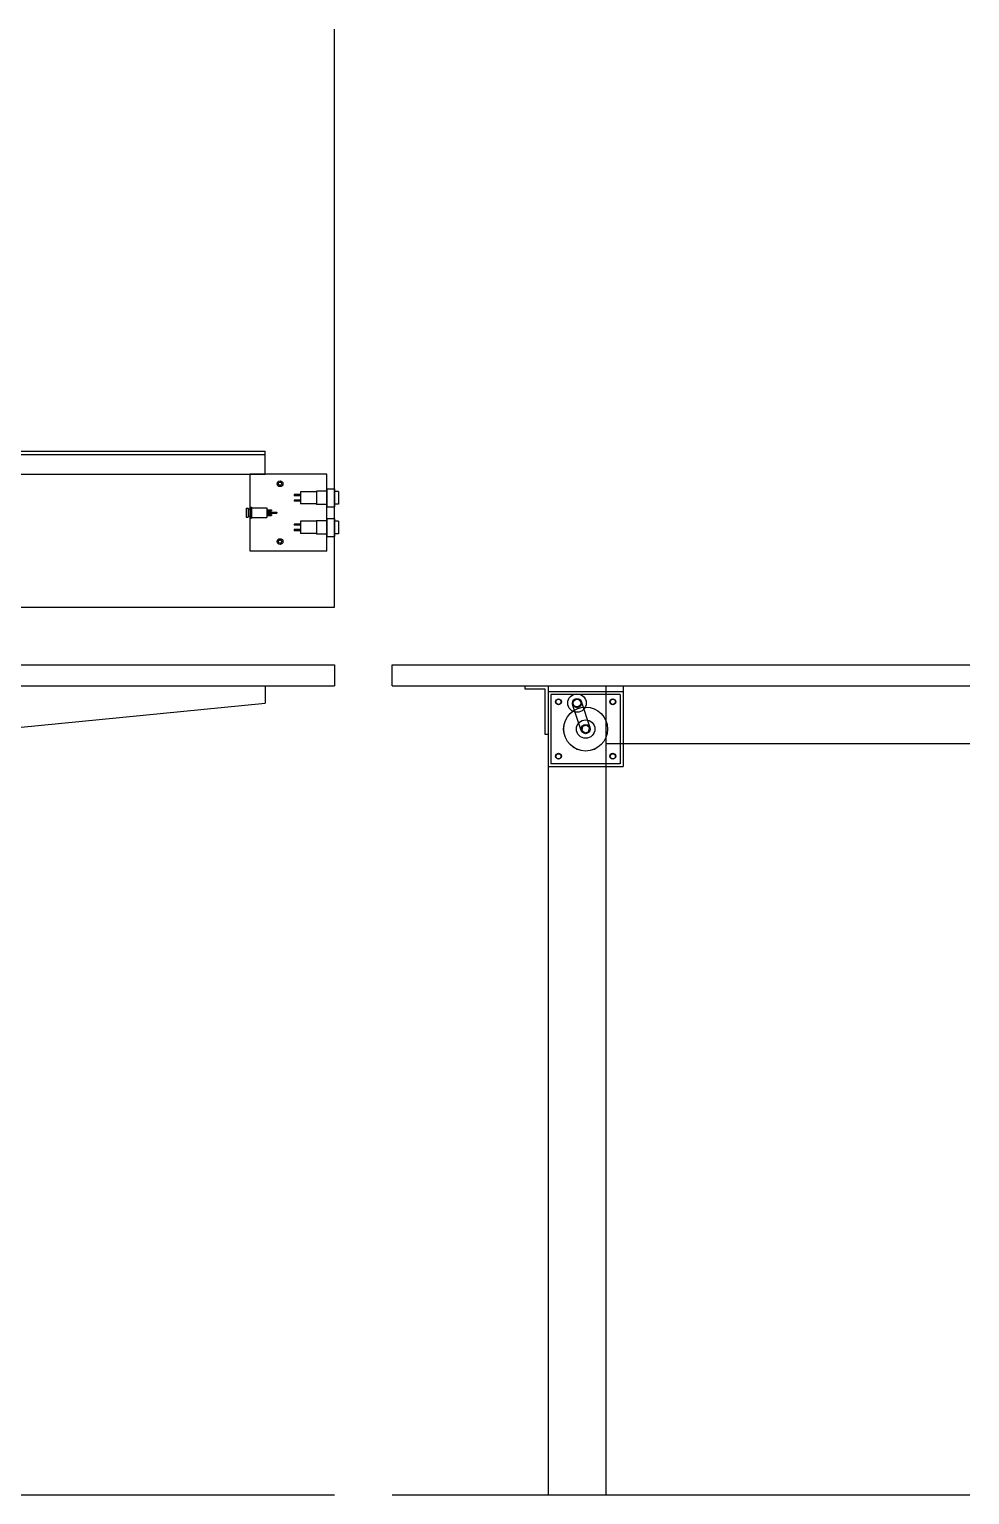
# Model space of a CAD drawing. Header units: millimetres. Extents: x 568 to 6362, y 128 to 4828.
# Drawn here: x 1653 to 2468, y 128 to 1396 of the extents above; entities that cross this region are included whole.
import ezdxf

# ---------------------------------------------------------------- set-up
doc = ezdxf.new("R2010")
doc.units = ezdxf.units.MM

# ---------------------------------------------------------------- blocks, each defined once
blk = doc.blocks.new('Z$W@#28145')
at = {"color": 191}
for radius in [8, 4]:
    blk.add_circle((8, 8), radius, dxfattribs=at)
blk = doc.blocks.new('Z$W@#28253')
at = {"color": 221}
for p, q in [((8.65, 26.5), (0.85, 26.5)), ((0.85, 26.5), (0.85, 24.7)), ((8.65, 26.5), (8.65, 24.7)), ((0, 23.1), (0, 21.9)), ((9.5, 23.1), (0, 23.1)), ((9.5, 21.9), (0, 21.9)), ((0.7, 21.9), (0.7, 8.5)), ((8.65, 24.7), (0.85, 24.7)), ((1.85, 24.7), (1.85, 23.1)), ((7.65, 24.7), (7.65, 23.1)), ((8.8, 21.9), (8.8, 8.5)), ((9.5, 23.1), (9.5, 21.9)), ((8.8, 8.5), (0.7, 8.5)), ((2.25, 8.5), (2.25, 4.5)), ((3.25, 4.5), (2.25, 4.5)), ((3.25, 8.5), (3.25, 4.5)), ((4.25, 8.5), (4.25, 0)), ((5.25, 0), (4.25, 0)), ((5.25, 8.5), (5.25, 0)), ((6.25, 8.5), (6.25, 4.5)), ((7.25, 4.5), (6.25, 4.5)), ((7.25, 8.5), (7.25, 4.5))]:
    blk.add_line(p, q, dxfattribs=at)
blk = doc.blocks.new('Z$W@#6868')
at = {"color": 161}
for p, q in [((2.25, 38.4), (13.25, 38.4)), ((2.25, 38.4), (2.25, 34.9)), ((13.25, 38.4), (13.25, 34.9)), ((0, 34.9), (15.5, 34.9)), ((0, 28.4), (0, 34.9)), ((0, 28.4), (15.5, 28.4)), ((1.925, 28.4), (1.925, 19.4)), ((13.575, 28.4), (13.575, 19.4)), ((15.5, 28.4), (15.5, 34.9)), ((1.925, 19.4), (13.575, 19.4)), ((2.5, 19.4), (2.5, 5.6)), ((13, 19.4), (13, 5.6)), ((2.5, 5.6), (13, 5.6)), ((4.85, 5.6), (4.85, 0)), ((4.85, 0), (5.85, 0)), ((5.85, 5.6), (5.85, 0)), ((9.65, 5.6), (9.65, 0)), ((9.65, 0), (10.65, 0)), ((10.65, 5.6), (10.65, 0))]:
    blk.add_line(p, q, dxfattribs=at)
blk = doc.blocks.new('Z$W@#32662')
at = {"color": 161}
for p, q in [((0, 10), (0, 76.5)), ((0, 76.5), (66.5, 76.5)), ((66.5, 10), (66.5, 76.5)), ((0, 10), (66.5, 10))]:
    blk.add_line(p, q, dxfattribs=at)
for centre, radius in [((8.25, 50.57), 2.5), ((8.25, 50.57), 1.38), ((58.25, 50.57), 2.5), ((58.25, 50.57), 1.38)]:
    blk.add_circle(centre, radius, dxfattribs=at)
blk.add_blockref('Z$W@#28253', (28.5, 53.4), dxfattribs=at)
at = {"color": 161, "rotation": 180}
for p in [(28.25, 38.4), (53.75, 38.4)]:
    blk.add_blockref('Z$W@#6868', p, dxfattribs=at)

msp = doc.modelspace()

# ---------------------------------------------------------------- linework, layer by layer
for p, q in [((1917.52, 896.137), (1917.52, 1396.137)), ((1177.52, 1031.137), (1857.52, 1031.137)), ((1177.52, 1028.337), (1857.52, 1028.337)), ((1857.52, 1011.137), (1857.52, 1031.137)), ((1177.52, 1011.137), (1857.52, 1011.137)), ((1117.52, 896.137), (1917.52, 896.137)), ((1117.52, 846.137), (1917.52, 846.137)), ((1917.52, 846.137), (1917.52, 828.137)), ((1967.52, 828.137), (1967.52, 846.137)), ((1967.52, 846.137), (2467.52, 846.137)), ((1117.52, 828.137), (1917.52, 828.137)), ((1857.52, 828.137), (1857.52, 813.137)), ((1967.52, 828.137), (2467.52, 828.137)), ((2082.52, 828.137), (2082.52, 825.337)), ((2082.52, 825.337), (2099.72, 825.337)), ((2099.72, 825.337), (2099.72, 786.137)), ((2102.52, 828.137), (2102.52, 786.137)), ((2102.52, 828.137), (2102.52, 128.137)), ((2152.52, 828.137), (2152.52, 128.137)), ((1582.52, 786.137), (1857.52, 813.137)), ((2099.72, 786.137), (2102.52, 786.137)), ((2152.52, 778.137), (2467.52, 778.137)), ((1117.52, 128.137), (1917.52, 128.137)), ((1967.52, 128.137), (2467.52, 128.137))]:
    msp.add_line(p, q)
at = {"color": 12}
for p, q in [((2102.52, 828.137), (2102.52, 758.137)), ((2102.52, 828.137), (2167.52, 828.137)), ((2167.52, 828.137), (2167.52, 758.137)), ((2102.52, 823.137), (2167.52, 823.137)), ((2102.52, 758.137), (2167.52, 758.137))]:
    msp.add_line(p, q, dxfattribs=at)
at = {"color": 52}
for p, q in [((2165.02, 820.637), (2105.02, 820.637)), ((2105.02, 820.637), (2105.02, 760.637)), ((2165.02, 820.637), (2165.02, 760.637)), ((2165.02, 760.637), (2105.02, 760.637))]:
    msp.add_line(p, q, dxfattribs=at)
at = {"color": 171}
for p, q in [((2131.265, 789.257), (2123.765, 811.757)), ((2138.834, 791.842), (2131.325, 814.37))]:
    msp.add_line(p, q, dxfattribs=at)
at = {"color": 30}
msp.add_lwpolyline([(2138.307, 791.728), (2135.718, 794.03), (2132.43, 792.938), (2131.732, 789.545), (2134.321, 787.244), (2137.609, 788.335)], close=True, dxfattribs=at)
at = {"color": 12}
for centre, radius in [((2111.52, 814.137), 2.55), ((2158.52, 814.137), 2.55), ((2135.02, 790.637), 19.05), ((2111.52, 767.137), 2.55), ((2158.52, 767.137), 2.55)]:
    msp.add_circle(centre, radius, dxfattribs=at)
at = {"color": 52}
for centre, radius in [((2111.45, 814.207), 2.25), ((2158.59, 814.207), 2.25), ((2135.02, 790.637), 19), ((2135.02, 790.637), 4), ((2111.45, 767.067), 2.25), ((2158.59, 767.067), 2.25)]:
    msp.add_circle(centre, radius, dxfattribs=at)
msp.add_circle((2127.52, 813.137), 3.25)

# ---------------------------------------------------------------- block references
at = {"color": 161, "rotation": 90}
msp.add_blockref('Z$W@#32662', (1921.02, 944.637), dxfattribs=at)
at = {"color": 191}
for p in [(2119.52, 805.137), (2127.02, 782.637)]:
    msp.add_blockref('Z$W@#28145', p, dxfattribs=at)

doc.saveas('drawing.dxf')
